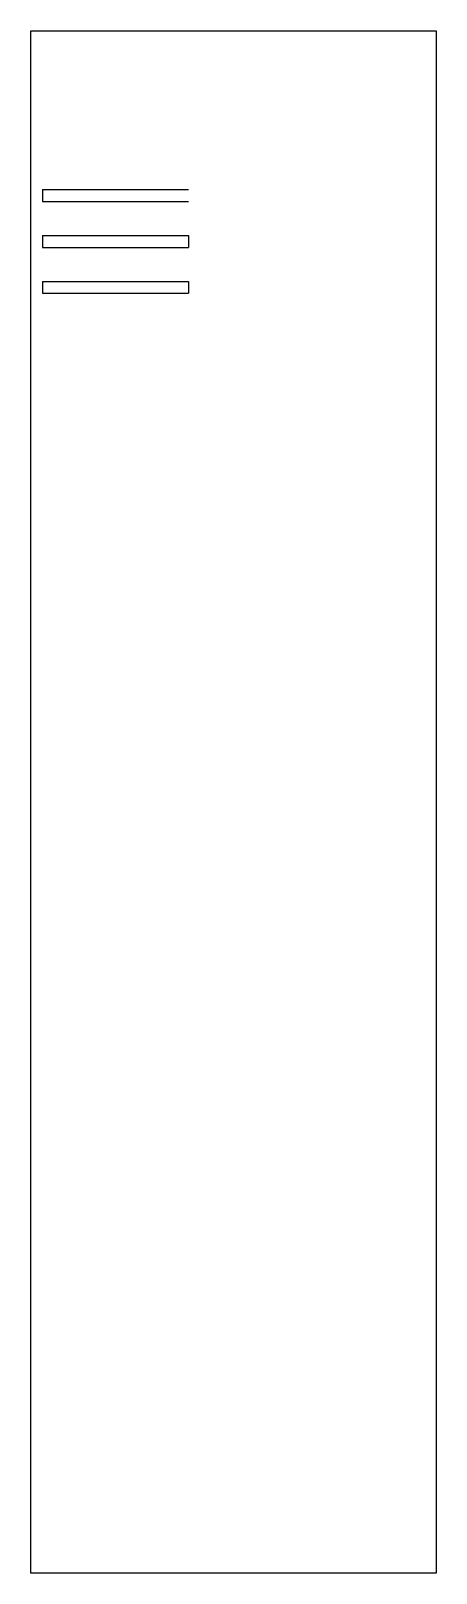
# Model space of a CAD drawing. Header units: millimetres. Extents: x 11677979 to 11688250, y -6426420 to -6387285.
import ezdxf

# ---------------------------------------------------------------- set-up
doc = ezdxf.new("R2010")
doc.units = ezdxf.units.MM
doc.header["$LTSCALE"] = 10
doc.layers.add('A-WALL-CONC', color=6, linetype='Continuous')

msp = doc.modelspace()

# ---------------------------------------------------------------- linework, layer by layer
at = {"layer": 'A-WALL-CONC'}
for p, q in [((11678278, -6391312), (11678278, -6391612)), ((11678278, -6391312), (11681976, -6391312)), ((11678278, -6391612), (11681976, -6391612)), ((11678278, -6392479), (11678278, -6392779)), ((11678278, -6392479), (11681976, -6392479)), ((11681976, -6392479), (11681976, -6392779)), ((11678278, -6392779), (11681976, -6392779)), ((11678278, -6393645), (11678278, -6393945)), ((11678278, -6393645), (11681976, -6393645)), ((11681976, -6393645), (11681976, -6393945)), ((11678278, -6393945), (11681976, -6393945))]:
    msp.add_line(p, q, dxfattribs=at)
at = {"layer": 'Defpoints'}
msp.add_lwpolyline([(11677979, -6387285), (11688250, -6387285), (11688250, -6426420), (11677979, -6426420)], close=True, dxfattribs=at)

doc.saveas('drawing.dxf')
